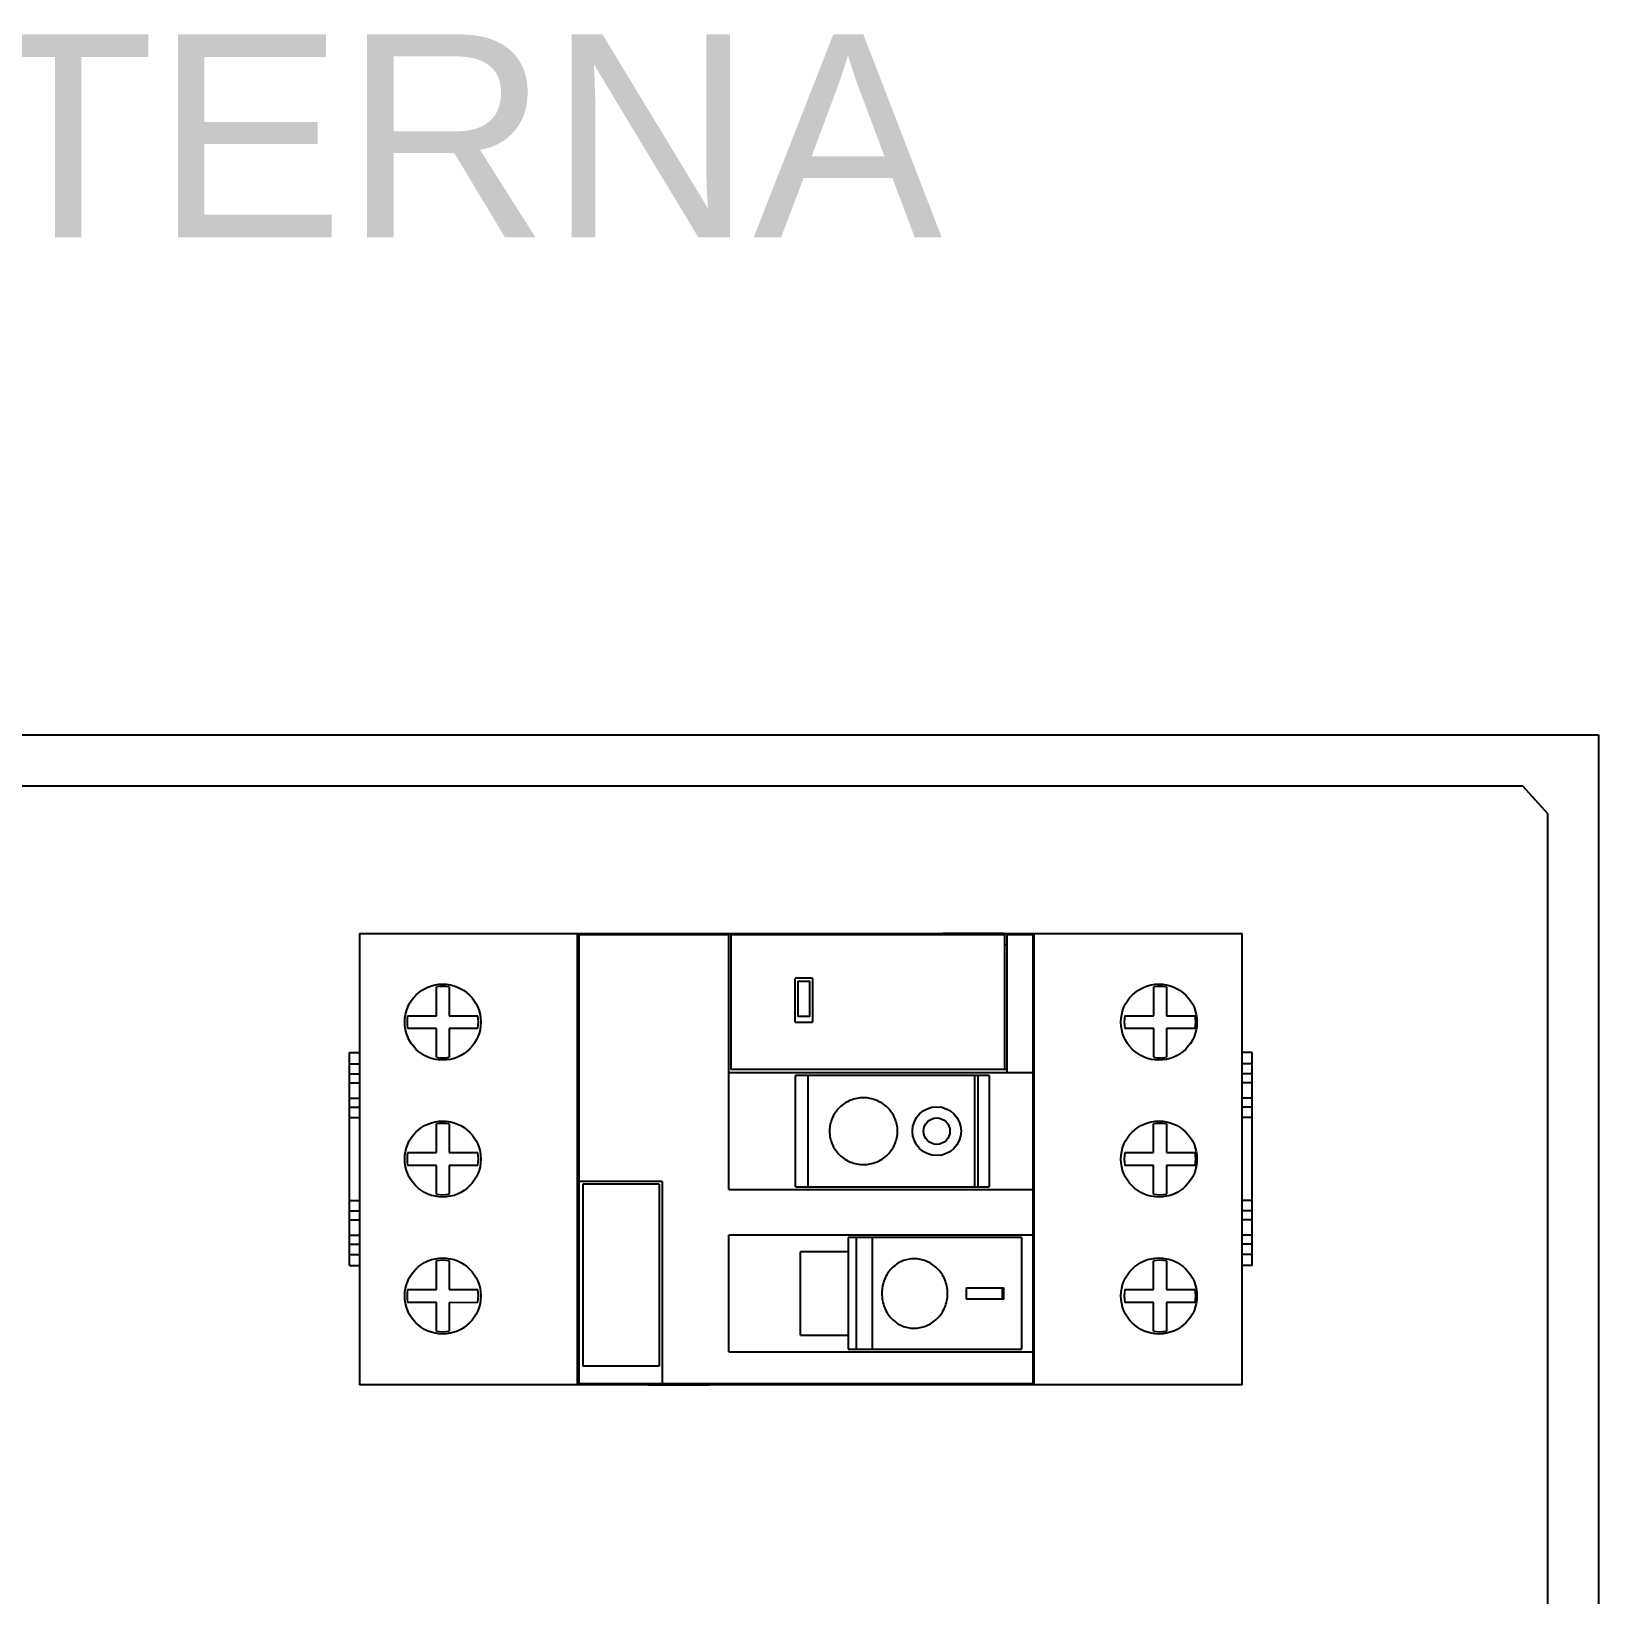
# Model space of a CAD drawing. Header units: millimetres. Extents: x -72 to 2978, y -1067 to 2817.
# Drawn here: x 579.1 to 733.6, y 240.1 to 394.3 of the extents above; entities that cross this region are included whole.
import ezdxf

# ---------------------------------------------------------------- set-up
doc = ezdxf.new("R2010")
doc.units = ezdxf.units.MM
doc.layers.add('00_COMPONENTS_1', color=7, linetype='Continuous')
doc.styles.get("Standard").update_dxf_attribs({"font": 'arial.ttf'})

msp = doc.modelspace()

# ---------------------------------------------------------------- linework, layer by layer
for p, q in [((424.65, 324.88), (733.64, 324.88)), ((733.64, 324.88), (733.64, 24.88)), ((645.99, 305.22), (639.99, 305.22)), ((674.99, 305.32), (668.99, 305.32)), ((698.5, 260.82), (611.5, 260.82)), ((639.99, 260.82), (645.99, 260.82)), ((668.99, 260.92), (674.99, 260.82))]:
    msp.add_line(p, q)
at = {"color": 30, "true_color": 0xf8991e}
for p, q in [((433.92, 319.88), (726.12, 319.88)), ((726.12, 319.88), (728.63, 317.11)), ((728.61, 317.14), (728.61, 30.72))]:
    msp.add_line(p, q, dxfattribs=at)
at = {"layer": '00_COMPONENTS_1', "color": 7}
for p, q in [((611.5, 305.32), (611.5, 260.82)), ((611.5, 305.32), (698.5, 305.32)), ((633, 260.82), (633, 305.32)), ((633.1, 305.22), (647.9, 305.22)), ((633.1, 305.22), (633.1, 260.92)), ((647.9, 280.07), (647.9, 305.22)), ((648.1, 305.22), (675.1, 305.22)), ((648.1, 305.22), (648.1, 291.9)), ((675.1, 291.9), (675.1, 305.22)), ((675.3, 305.22), (677.9, 305.22)), ((675.3, 305.22), (675.3, 291.57)), ((677.9, 260.92), (677.9, 305.22)), ((678, 260.82), (678, 305.32)), ((698.5, 260.82), (698.5, 305.32)), ((675.1, 304.22), (675.3, 304.22)), ((619.07, 297.2), (619.07, 300.04)), ((620.33, 300.04), (620.33, 297.2)), ((656.16, 300.89), (654.44, 300.89)), ((654.7, 300.61), (655.9, 300.61)), ((654.7, 300.61), (654.7, 297.11)), ((655.9, 297.11), (655.9, 300.61)), ((689.78, 297.19), (689.78, 300.04)), ((691.03, 300.04), (691.03, 297.19)), ((616.23, 297.2), (619.07, 297.2)), ((620.33, 297.2), (623.17, 297.2)), ((655.9, 297.11), (654.7, 297.11)), ((686.93, 297.19), (689.78, 297.19)), ((691.03, 297.19), (693.87, 297.19)), ((619.07, 295.94), (616.23, 295.94)), ((619.07, 293.1), (619.07, 295.94)), ((620.33, 295.94), (620.33, 293.1)), ((623.17, 295.94), (620.33, 295.94)), ((654.45, 296.58), (656.15, 296.58)), ((689.78, 295.94), (686.93, 295.94)), ((689.78, 293.1), (689.78, 295.94)), ((693.87, 295.94), (691.03, 295.94)), ((691.03, 295.94), (691.03, 293.1)), ((610.5, 272.57), (610.5, 293.57)), ((610.5, 293.57), (611.5, 293.57)), ((699.5, 293.57), (698.5, 293.57)), ((699.5, 272.57), (699.5, 293.57)), ((610.5, 292.47), (611.5, 292.47)), ((699.5, 292.47), (698.5, 292.47)), ((610.5, 291.47), (611.5, 291.47)), ((610.5, 290.57), (611.5, 290.57)), ((677.9, 291.57), (647.9, 291.57)), ((675.1, 291.9), (648.1, 291.9)), ((673.56, 291.32), (654.46, 291.32)), ((654.46, 280.32), (654.46, 291.32)), ((655.7, 291.32), (655.7, 280.32)), ((672.16, 280.32), (672.16, 291.32)), ((672.46, 291.32), (672.46, 280.32)), ((673.56, 291.32), (673.56, 280.32)), ((675.3, 291.9), (675.1, 291.9)), ((699.5, 291.47), (698.5, 291.47)), ((699.5, 290.57), (698.5, 290.57)), ((610.5, 289.07), (611.5, 289.07)), ((699.5, 289.07), (698.5, 289.07)), ((610.5, 288.17), (611.5, 288.17)), ((699.5, 288.17), (698.5, 288.17)), ((610.5, 287.17), (611.5, 287.17)), ((619.07, 283.7), (619.07, 286.54)), ((620.33, 286.54), (620.33, 283.7)), ((689.77, 283.7), (689.77, 286.54)), ((691.03, 286.54), (691.03, 283.7)), ((699.5, 287.17), (698.5, 287.17)), ((616.23, 283.7), (619.07, 283.7)), ((620.33, 283.7), (623.17, 283.7)), ((686.93, 283.7), (689.77, 283.7)), ((691.03, 283.7), (693.87, 283.7)), ((619.07, 282.44), (616.23, 282.44)), ((619.07, 279.6), (619.07, 282.44)), ((620.33, 282.44), (620.33, 279.6)), ((623.17, 282.44), (620.33, 282.44)), ((689.77, 282.44), (686.93, 282.44)), ((689.77, 279.6), (689.77, 282.44)), ((693.87, 282.44), (691.03, 282.44)), ((691.03, 282.44), (691.03, 279.6)), ((641.32, 280.87), (633.1, 280.87)), ((633.5, 280.59), (633.5, 262.64)), ((641.05, 280.59), (633.5, 280.59)), ((641.05, 280.59), (641.05, 262.64)), ((641.32, 280.87), (641.32, 260.92)), ((647.9, 280.07), (677.9, 280.07)), ((654.46, 280.32), (673.56, 280.32)), ((610.5, 278.97), (611.5, 278.97)), ((699.5, 278.97), (698.5, 278.97)), ((610.5, 277.97), (611.5, 277.97)), ((610.5, 277.07), (611.5, 277.07)), ((699.5, 277.97), (698.5, 277.97)), ((699.5, 277.07), (698.5, 277.07)), ((610.5, 275.57), (611.5, 275.57)), ((647.9, 264.07), (647.9, 275.57)), ((677.9, 275.57), (647.9, 275.57)), ((659.66, 275.32), (659.66, 264.32)), ((676.75, 275.32), (659.66, 275.32)), ((660.5, 264.32), (660.5, 275.32)), ((662.03, 275.32), (662.03, 264.32)), ((676.75, 275.32), (676.75, 264.32)), ((699.5, 275.57), (698.5, 275.57)), ((610.5, 274.67), (611.5, 274.67)), ((610.5, 273.67), (611.5, 273.67)), ((654.98, 265.71), (654.98, 273.91)), ((659.66, 273.91), (654.98, 273.91)), ((659.66, 273.92), (656.92, 273.92)), ((699.5, 274.67), (698.5, 274.67)), ((699.5, 273.67), (698.5, 273.67)), ((610.5, 272.57), (611.5, 272.57)), ((619.07, 270.2), (619.07, 273.04)), ((620.33, 273.04), (620.33, 270.2)), ((689.77, 270.2), (689.77, 273.04)), ((691.03, 273.04), (691.03, 270.2)), ((699.5, 272.57), (698.5, 272.57)), ((671.29, 270.37), (675, 270.37)), ((671.29, 270.37), (671.29, 269.27)), ((674.89, 269.27), (674.89, 270.37)), ((675, 269.27), (675, 270.37)), ((616.23, 270.2), (619.07, 270.2)), ((619.07, 268.94), (616.23, 268.94)), ((619.07, 266.1), (619.07, 268.94)), ((620.33, 270.2), (623.17, 270.2)), ((620.33, 268.94), (623.17, 268.97)), ((620.33, 268.94), (620.33, 266.1)), ((675, 269.27), (671.29, 269.27)), ((686.93, 270.2), (689.77, 270.2)), ((689.77, 268.94), (686.93, 268.94)), ((689.77, 266.1), (689.77, 268.94)), ((691.03, 270.2), (693.87, 270.2)), ((693.87, 268.94), (691.03, 268.94)), ((691.03, 268.94), (691.03, 266.1)), ((654.98, 265.71), (659.66, 265.71)), ((659.66, 264.32), (676.75, 264.32)), ((641.05, 262.64), (633.5, 262.64)), ((647.9, 264.07), (677.9, 264.07)), ((698.5, 260.82), (611.5, 260.82)), ((677.9, 260.92), (633.1, 260.92))]:
    msp.add_line(p, q, dxfattribs=at)
for centre, radius in [((619.7, 296.57), 3.75), ((690.3, 296.57), 3.75), ((668.4, 285.82), 2.4), ((619.7, 283.07), 3.75), ((668.4, 285.82), 1.3), ((690.3, 283.07), 3.75), ((619.7, 269.57), 3.75), ((690.3, 269.57), 3.75)]:
    msp.add_circle(centre, radius, dxfattribs=at)
for centre, radius, start, end in [((619.7, 296.57), 3.52, 79.7046, 100.2954), ((206.65, 298.57), 447.8, 359.7448, 0.2964), ((1103.21, 298.57), 447.06, 179.7031, 180.2557), ((690.4, 296.57), 3.52, 79.7046, 100.1303), ((619.7, 296.57), 3.52, 169.7046, 190.2954), ((619.7, 296.57), 3.52, 349.7046, 10.2954), ((690.4, 296.57), 3.52, 169.7872, 190.2954), ((690.4, 296.57), 3.52, 349.7046, 10.2128), ((619.7, 296.57), 3.52, 259.7046, 280.2954), ((690.4, 296.57), 3.52, 259.8697, 280.2954), ((619.7, 283.07), 3.52, 79.7046, 100.2954), ((690.4, 283.07), 3.52, 79.7046, 100.2954), ((619.7, 283.07), 3.52, 169.7046, 190.2954), ((619.7, 283.07), 3.52, 349.7046, 10.2954), ((690.4, 283.07), 3.52, 169.7046, 190.2954), ((690.4, 283.07), 3.52, 349.7046, 10.2954), ((619.7, 283.07), 3.52, 259.7046, 280.2954), ((690.4, 283.07), 3.52, 259.7046, 280.2954), ((619.7, 269.57), 3.52, 79.7046, 100.2954), ((690.4, 269.57), 3.52, 79.7046, 100.2954), ((619.7, 269.57), 3.52, 169.7046, 190.3517), ((619.7, 269.57), 3.52, 350.1573, 10.2954), ((690.4, 269.57), 3.52, 169.7046, 190.2954), ((690.4, 269.57), 3.52, 349.7046, 10.2954), ((619.7, 269.57), 3.52, 259.7046, 280.2954), ((690.4, 269.57), 3.52, 259.7046, 280.2954)]:
    msp.add_arc(centre, radius, start, end, dxfattribs=at)
for points, knots in [([(664.53, 285.82), (664.53, 286.04), (664.48, 286.47), (664.29, 287.1), (663.97, 287.68), (663.54, 288.18), (663.03, 288.58), (662.44, 288.88), (661.82, 289.07), (661.17, 289.13), (660.52, 289.07), (659.89, 288.88), (659.32, 288.58), (658.81, 288.18), (658.39, 287.68), (658.07, 287.1), (657.88, 286.47), (657.83, 286.04), (657.83, 285.82)], [0, 0, 0, 0, 0.062767, 0.12557, 0.188302, 0.250997, 0.313624, 0.376154, 0.438571, 0.50087, 0.563075, 0.625225, 0.687384, 0.74962, 0.811997, 0.874531, 0.937246, 1, 1, 1, 1]), ([(657.83, 285.82), (657.83, 285.6), (657.88, 285.16), (658.07, 284.54), (658.39, 283.96), (658.81, 283.46), (659.32, 283.05), (659.89, 282.75), (660.52, 282.57), (661.17, 282.51), (661.82, 282.57), (662.44, 282.75), (663.03, 283.05), (663.54, 283.46), (663.97, 283.96), (664.29, 284.54), (664.48, 285.16), (664.53, 285.6), (664.53, 285.82)], [0, 0, 0, 0, 0.062765, 0.125469, 0.187998, 0.250369, 0.312596, 0.374747, 0.4369, 0.499102, 0.561404, 0.623825, 0.686359, 0.748992, 0.811686, 0.874433, 0.937222, 1, 1, 1, 1]), ([(669.47, 269.82), (669.47, 270.06), (669.42, 270.53), (669.21, 271.2), (668.88, 271.8), (668.44, 272.32), (667.93, 272.73), (667.36, 273.02), (666.77, 273.2), (666.16, 273.26), (665.55, 273.2), (664.97, 273.02), (664.43, 272.73), (663.94, 272.32), (663.53, 271.8), (663.23, 271.2), (663.03, 270.53), (662.99, 270.06), (662.99, 269.82)], [0, 0, 0, 0, 0.067846, 0.134947, 0.200689, 0.26474, 0.326957, 0.387455, 0.446498, 0.504506, 0.562043, 0.619762, 0.678378, 0.738596, 0.80093, 0.865551, 0.932196, 1, 1, 1, 1]), ([(662.99, 269.82), (662.99, 269.58), (663.03, 269.11), (663.22, 268.44), (663.53, 267.84), (663.94, 267.32), (664.43, 266.91), (664.97, 266.61), (665.55, 266.43), (666.16, 266.37), (666.77, 266.43), (667.36, 266.61), (667.93, 266.91), (668.44, 267.32), (668.88, 267.83), (669.21, 268.44), (669.42, 269.11), (669.47, 269.58), (669.47, 269.82)], [0, 0, 0, 0, 0.067788, 0.134409, 0.199019, 0.261343, 0.321544, 0.380152, 0.437862, 0.49539, 0.553405, 0.612453, 0.672956, 0.735192, 0.799252, 0.865006, 0.932137, 1, 1, 1, 1])]:
    msp.add_open_spline(points, degree=3, knots=knots, dxfattribs=at)

# ---------------------------------------------------------------- texts
at = {"color": 6, "insert": (457.83, 393.95), "char_height": 20, "attachment_point": 1}
msp.add_mtext_dynamic_manual_height_columns('{\\C256;VISTA INTERNA}', width=227.5814, gutter_width=12.5, heights=[0], dxfattribs=at)

doc.saveas('drawing.dxf')
